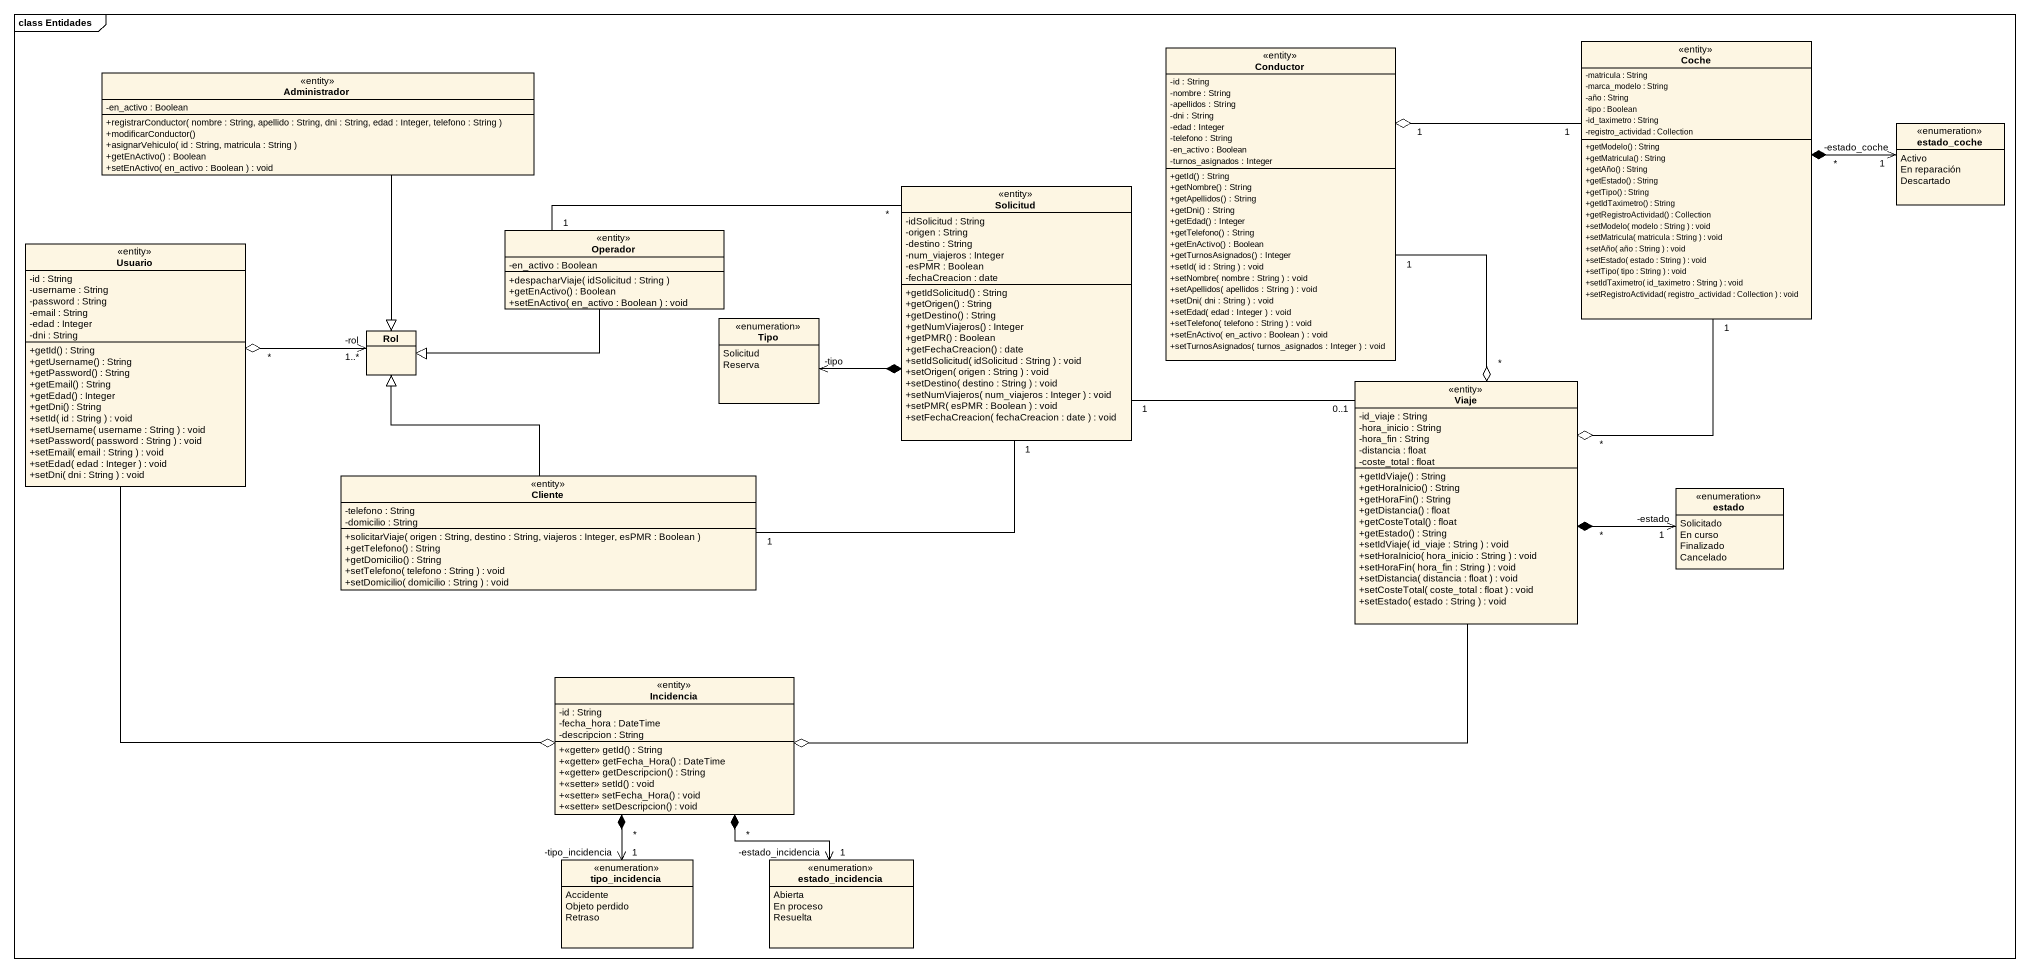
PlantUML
@startuml
mainframe class Entidades
hide circle
hide empty members
skinparam classAttributeIconSize 0
class Conductor <<entity>> {
  -id : String
  -nombre : String
  -apellidos : String
  -dni : String
  -edad : Integer
  -telefono : String
  -en_activo : Boolean
  -turnos_asignados : Integer
  +getId() : String
  +getNombre() : String
  +getApellidos() : String
  +getDni() : String
  +getEdad() : Integer
  +getTelefono() : String
  +getEnActivo() : Boolean
  +getTurnosAsignados() : Integer
  +setId( id : String ) : void
  +setNombre( nombre : String ) : void
  +setApellidos( apellidos : String ) : void
  +setDni( dni : String ) : void
  +setEdad( edad : Integer ) : void
  +setTelefono( telefono : String ) : void
  +setEnActivo( en_activo : Boolean ) : void
  +setTurnosAsignados( turnos_asignados : Integer ) : void
}
class Coche <<entity>> {
  -matricula : String
  -marca_modelo : String
  -año : String
  -tipo : Boolean
  -id_taximetro : String
  -registro_actividad : Collection
  +getModelo() : String
  +getMatricula() : String
  +getAño() : String
  +getEstado() : String
  +getTipo() : String
  +getIdTaximetro() : String
  +getRegistroActividad() : Collection
  +setModelo( modelo : String ) : void
  +setMatricula( matricula : String ) : void
  +setAño( año : String ) : void
  +setEstado( estado : String ) : void
  +setTipo( tipo : String ) : void
  +setIdTaximetro( id_taximetro : String ) : void
  +setRegistroActividad( registro_actividad : Collection ) : void
}
class Administrador <<entity>> {
  -en_activo : Boolean
  +registrarConductor( nombre : String, apellido : String, dni : String, edad : Integer, telefono : String )
  +modificarConductor()
  +asignarVehiculo( id : String, matricula : String )
  +getEnActivo() : Boolean
  +setEnActivo( en_activo : Boolean ) : void
}
enum estado_coche {
  Activo
  En reparación
  Descartado
}
class Solicitud <<entity>> {
  -idSolicitud : String
  -origen : String
  -destino : String
  -num_viajeros : Integer
  -esPMR : Boolean
  -fechaCreacion : date
  +getIdSolicitud() : String
  +getOrigen() : String
  +getDestino() : String
  +getNumViajeros() : Integer
  +getPMR() : Boolean
  +getFechaCreacion() : date
  +setIdSolicitud( idSolicitud : String ) : void
  +setOrigen( origen : String ) : void
  +setDestino( destino : String ) : void
  +setNumViajeros( num_viajeros : Integer ) : void
  +setPMR( esPMR : Boolean ) : void
  +setFechaCreacion( fechaCreacion : date ) : void
}
class Usuario <<entity>> {
  -id : String
  -username : String
  -password : String
  -email : String
  -edad : Integer
  -dni : String
  +getId() : String
  +getUsername() : String
  +getPassword() : String
  +getEmail() : String
  +getEdad() : Integer
  +getDni() : String
  +setId( id : String ) : void
  +setUsername( username : String ) : void
  +setPassword( password : String ) : void
  +setEmail( email : String ) : void
  +setEdad( edad : Integer ) : void
  +setDni( dni : String ) : void
}
class Operador <<entity>> {
  -en_activo : Boolean
  +despacharViaje( idSolicitud : String )
  +getEnActivo() : Boolean
  +setEnActivo( en_activo : Boolean ) : void
}
class Rol
enum Tipo {
  Solicitud
  Reserva
}
class Viaje <<entity>> {
  -id_viaje : String
  -hora_inicio : String
  -hora_fin : String
  -distancia : float
  -coste_total : float
  +getIdViaje() : String
  +getHoraInicio() : String
  +getHoraFin() : String
  +getDistancia() : float
  +getCosteTotal() : float
  +getEstado() : String
  +setIdViaje( id_viaje : String ) : void
  +setHoraInicio( hora_inicio : String ) : void
  +setHoraFin( hora_fin : String ) : void
  +setDistancia( distancia : float ) : void
  +setCosteTotal( coste_total : float ) : void
  +setEstado( estado : String ) : void
}
class Cliente <<entity>> {
  -telefono : String
  -domicilio : String
  +solicitarViaje( origen : String, destino : String, viajeros : Integer, esPMR : Boolean )
  +getTelefono() : String
  +getDomicilio() : String
  +setTelefono( telefono : String ) : void
  +setDomicilio( domicilio : String ) : void
}
enum estado {
  Solicitado
  En curso
  Finalizado
  Cancelado
}
class Incidencia <<entity>> {
  -id : String
  -fecha_hora : DateTime
  -descripcion : String
  +<<getter>> getId() : String
  +<<getter>> getFecha_Hora() : DateTime
  +<<getter>> getDescripcion() : String
  +<<setter>> setId() : void
  +<<setter>> setFecha_Hora() : void
  +<<setter>> setDescripcion() : void
}
enum tipo_incidencia {
  Accidente
  Objeto perdido
  Retraso
}
enum estado_incidencia {
  Abierta
  En proceso
  Resuelta
}
Conductor "1" o-right- "1" Coche
Coche "*" *-right-> "1\n-estado_coche" estado_coche
Administrador --|> Rol
Solicitud *-left-> "-tipo" Tipo
Solicitud "1" -right- "0..1" Viaje
Usuario "*" o-right-> "1..*\n-rol" Rol
Operador "1" -right- "*" Solicitud
Operador -left-|> Rol
Viaje "*" o-up- "1" Conductor
Viaje "*" o-up- "1" Coche
Viaje "*" *-right-> "1\n-estado" estado
Cliente "1" -right- "1" Solicitud
Cliente -up-|> Rol
Incidencia o-up- Usuario
Incidencia o-right- Viaje
Incidencia "*" *--> "-tipo_incidencia\n1" tipo_incidencia
Incidencia "*" *--> "-estado_incidencia\n1" estado_incidencia
@enduml
